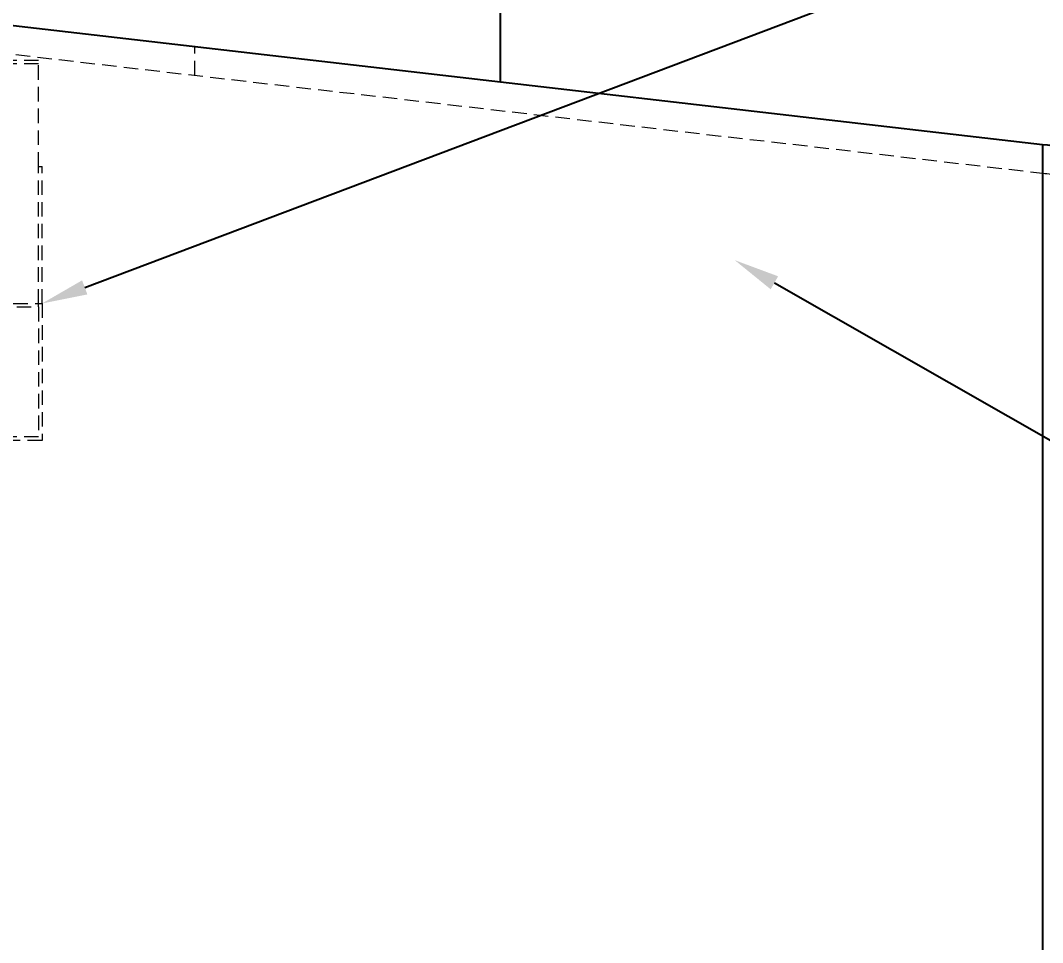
# Model space of a CAD drawing. Header units: millimetres. Extents: x 15 to 1184, y 5 to 836.
# Drawn here: x 559.5 to 649.1, y 579.7 to 660.5 of the extents above; entities that cross this region are included whole.
import ezdxf
from ezdxf import colors
from ezdxf.entities.mleader import LeaderData, LeaderLine
from ezdxf.math import Vec2, Vec3

# ---------------------------------------------------------------- set-up
doc = ezdxf.new("R2010")
doc.units = ezdxf.units.MM
doc.linetypes.add('HIDDEN', pattern=[1.905, 1.27, -0.635])

msp = doc.modelspace()

# ---------------------------------------------------------------- linework, layer by layer
at = {"color": 7, "linetype": 'Continuous', "lineweight": 25}
for p, q in [((544.057, 661.783), (601.557, 655.149)), ((601.557, 655.149), (601.557, 661.783)), ((601.557, 655.149), (649.057, 649.668)), ((649.057, 649.668), (649.057, 536.783))]:
    msp.add_line(p, q, dxfattribs=at)
at = {"color": 7, "linetype": 'HIDDEN', "lineweight": 18}
for p, q in [((543.914, 659.283), (649.057, 647.151)), ((574.742, 655.726), (574.742, 658.243)), ((561.056, 657.022), (228.656, 657.022)), ((561.056, 647.722), (561.056, 657.022)), ((561.056, 656.722), (228.656, 656.722)), ((561.056, 647.722), (561.356, 647.722)), ((561.056, 635.722), (561.056, 647.722)), ((561.356, 635.722), (561.356, 647.722)), ((649.057, 647.151), (649.057, 536.783)), ((528.356, 635.722), (561.356, 635.722)), ((528.656, 635.422), (561.056, 635.422)), ((561.056, 635.422), (561.056, 635.722)), ((561.056, 635.722), (561.356, 635.722)), ((561.056, 635.422), (561.056, 624.022)), ((561.356, 635.722), (561.356, 623.722)), ((561.356, 623.722), (528.356, 623.722)), ((561.056, 624.022), (528.656, 624.022))]:
    msp.add_line(p, q, dxfattribs=at)
at = {"color": 7, "linetype": 'Continuous', "lineweight": 25}
msp.add_open_spline([(649.057, 649.668), (650.186, 649.538), (652.498, 649.271), (655.972, 648.87), (659.43, 648.471), (662.749, 648.088), (665.801, 647.736), (668.42, 647.434), (670.544, 647.189), (672.155, 647.003), (673.269, 646.874), (673.937, 646.797), (674.018, 646.788), (674.057, 646.783)], degree=3, knots=[0, 0, 0, 0, 0.086549, 0.177202, 0.271264, 0.367841, 0.465882, 0.56424, 0.656235, 0.746555, 0.834383, 0.919038, 1, 1, 1, 1], dxfattribs=at)
at = {"color": 7, "linetype": 'HIDDEN', "lineweight": 18}
msp.add_open_spline([(649.057, 647.151), (650.073, 647.034), (652.154, 646.794), (655.28, 646.433), (658.392, 646.074), (661.38, 645.73), (664.127, 645.413), (666.484, 645.141), (668.395, 644.92), (669.846, 644.753), (670.848, 644.637), (671.449, 644.568), (671.522, 644.559), (671.557, 644.555)], degree=3, knots=[0, 0, 0, 0, 0.086549, 0.177202, 0.271264, 0.367841, 0.465882, 0.56424, 0.656235, 0.746555, 0.834383, 0.919038, 1, 1, 1, 1], dxfattribs=at)

# ---------------------------------------------------------------- leaders
ml = msp.add_multileader_mtext('Standard')
ml.set_content('16', color=256)
ml.set_leader_properties()
ml.build(insert=Vec2(0, 0))
ml.multileader.update_dxf_attribs({"text_right_attachment_type": 6})
ctx = ml.context
ctx.base_point, ctx.plane_origin = Vec3(703.406, 686.351), Vec3(561.356, 635.722)
ctx.right_attachment = 6
notes = []
notes.append((ctx, [(0, (1, 1, 0), (695.406, 686.351), (1, 0), 8, [(0, [(561.356, 635.722)], 0, [])])]))
ctx.mtext.insert, ctx.mtext.flow_direction = Vec3(705.406, 688.351), 5
ml = msp.add_multileader_mtext('Standard')
ml.set_content('15', color=256)
ml.set_leader_properties()
ml.build(insert=Vec2(0, 0))
ml.multileader.update_dxf_attribs({"text_right_attachment_type": 6})
ctx = ml.context
ctx.base_point, ctx.plane_origin = Vec3(708.414, 594.831), Vec3(622.077, 639.519)
ctx.right_attachment = 6
notes.append((ctx, [(0, (1, 1, 0), (700.414, 594.831), (1, 0), 8, [(0, [(622.077, 639.519)], 0, [])])]))
ctx.mtext.insert, ctx.mtext.flow_direction = Vec3(710.414, 596.831), 5
for ctx, leaders in notes:
    for number, flags, end, landing, length, lines in leaders:
        leader = LeaderData()
        leader.index, (leader.has_last_leader_line, leader.has_dogleg_vector, leader.attachment_direction) = number, flags
        leader.last_leader_point, leader.dogleg_vector, leader.dogleg_length = Vec3(end), Vec3(landing), length
        for number, points, colour, breaks in lines:
            line = LeaderLine()
            line.index, line.vertices, line.color, line.breaks = number, Vec3.list(points), colors.encode_raw_color(colour), breaks
            leader.lines.append(line)
        ctx.leaders.append(leader)

doc.saveas('drawing.dxf')
